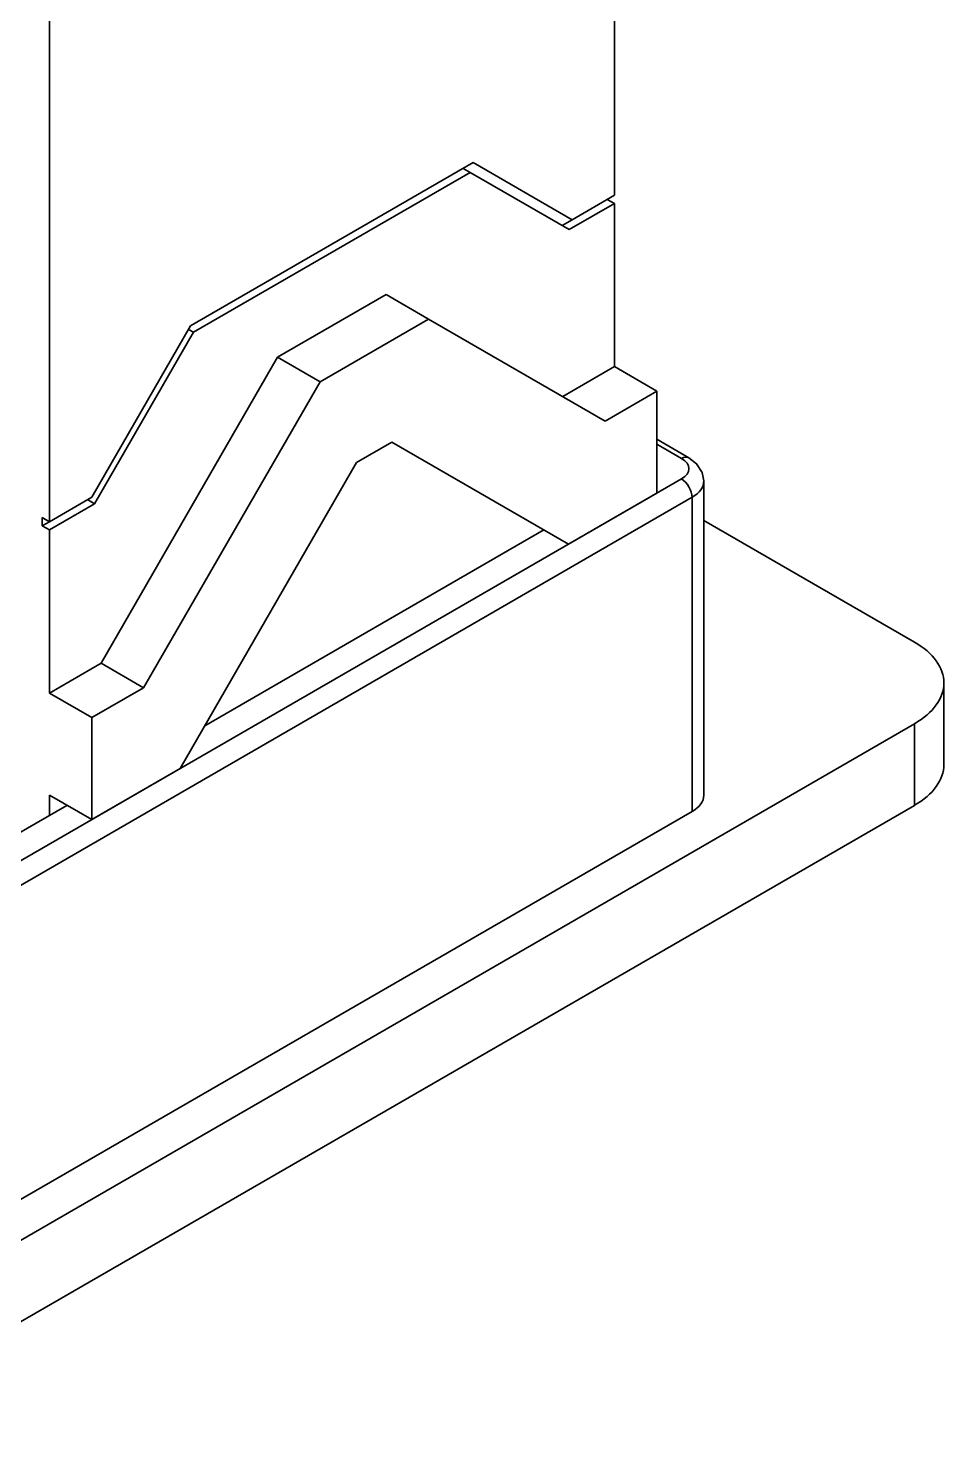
# Model space of a CAD drawing. Header units: millimetres. Extents: x -148 to 148, y -105 to 105.
# Drawn here: x 103.37 to 121.7, y -32.64 to -4.44 of the extents above; entities that cross this region are included whole.
import ezdxf

# ---------------------------------------------------------------- set-up
doc = ezdxf.new("R2010")
doc.units = ezdxf.units.MM
doc.layers.add('粗实线层', color=7, linetype='Continuous', lineweight=35)

msp = doc.modelspace()

# ---------------------------------------------------------------- linework, layer by layer
at = {"layer": '粗实线层', "color": 7, "lineweight": 35, "ltscale": 0.332722}
for p, q in [((115.106, -7.779), (115.106, 5.53)), ((103.792, -14.311), (103.792, -1.002))]:
    msp.add_line(p, q, dxfattribs=at)
at = {"layer": '粗实线层', "color": 7, "lineweight": 35, "ltscale": 0.163299}
msp.add_line((112.277, -7.126), (106.62, -10.392), dxfattribs=at)
at = {"layer": '粗实线层', "color": 7, "lineweight": 35, "ltscale": 0.159917}
msp.add_line((106.679, -10.521), (112.219, -7.323), dxfattribs=at)
at = {"layer": '粗实线层', "color": 7, "lineweight": 35, "ltscale": 0.004082}
for p, q in [((112.219, -7.323), (112.077, -7.241)), ((115.106, -7.942), (114.964, -7.861)), ((104.699, -13.951), (104.558, -13.869)), ((103.65, -14.229), (103.65, -14.393))]:
    msp.add_line(p, q, dxfattribs=at)
at = {"layer": '粗实线层', "color": 7, "lineweight": 35, "ltscale": 0.057155}
for p, q in [((112.219, -7.323), (114.199, -8.466)), ((114.257, -8.269), (112.277, -7.126))]:
    msp.add_line(p, q, dxfattribs=at)
at = {"layer": '粗实线层', "color": 7, "lineweight": 35, "ltscale": 0.024495}
for p, q in [((115.106, -7.779), (114.257, -8.269)), ((110.535, -9.765), (111.383, -10.255)), ((108.363, -11.019), (109.211, -11.509)), ((115.106, -11.208), (115.954, -11.698)), ((104.64, -13.821), (103.792, -14.311)), ((104.827, -17.143), (105.676, -17.632)), ((103.792, -17.74), (104.64, -18.23)), ((103.792, -19.782), (104.64, -20.272))]:
    msp.add_line(p, q, dxfattribs=at)
at = {"layer": '粗实线层', "color": 7, "lineweight": 35, "ltscale": 0.026186}
for p, q in [((114.199, -8.466), (115.106, -7.942)), ((103.792, -14.474), (104.699, -13.951))]:
    msp.add_line(p, q, dxfattribs=at)
at = {"layer": '粗实线层', "color": 7, "lineweight": 35, "ltscale": 0.081649}
msp.add_line((115.106, -11.208), (115.106, -7.942), dxfattribs=at)
at = {"layer": '粗实线层', "color": 7, "lineweight": 35, "ltscale": 0.005774}
msp.add_line((114.057, -8.385), (114.257, -8.269), dxfattribs=at)
at = {"layer": '粗实线层', "color": 7, "lineweight": 35, "ltscale": 0.062688}
for p, q in [((108.363, -11.019), (110.535, -9.765)), ((109.211, -11.509), (111.383, -10.255))]:
    msp.add_line(p, q, dxfattribs=at)
at = {"layer": '粗实线层', "color": 7, "lineweight": 35, "ltscale": 0.098995}
for p, q in [((106.62, -10.392), (104.64, -13.821)), ((104.699, -13.951), (106.679, -10.521))]:
    msp.add_line(p, q, dxfattribs=at)
at = {"layer": '粗实线层', "color": 7, "lineweight": 35, "ltscale": 0.102062}
for p, q in [((111.383, -10.255), (114.919, -12.296)), ((114.186, -14.76), (110.651, -12.719))]:
    msp.add_line(p, q, dxfattribs=at)
at = {"layer": '粗实线层', "color": 7, "lineweight": 35, "ltscale": 0.002887}
msp.add_line((106.679, -10.521), (106.579, -10.464), dxfattribs=at)
at = {"layer": '粗实线层', "color": 7, "lineweight": 35, "ltscale": 0.176777}
for p, q in [((104.827, -17.143), (108.363, -11.019)), ((109.944, -13.127), (106.408, -19.251))]:
    msp.add_line(p, q, dxfattribs=at)
at = {"layer": '粗实线层', "color": 7, "lineweight": 35, "ltscale": 0.029893}
for p, q in [((114.07, -11.806), (115.106, -11.208)), ((114.919, -12.296), (115.954, -11.698)), ((103.792, -17.74), (104.827, -17.143)), ((104.64, -18.23), (105.676, -17.632))]:
    msp.add_line(p, q, dxfattribs=at)
at = {"layer": '粗实线层', "color": 7, "lineweight": 35, "ltscale": 0.176776}
msp.add_line((105.676, -17.632), (109.211, -11.509), dxfattribs=at)
at = {"layer": '粗实线层', "color": 7, "lineweight": 35, "ltscale": 0.051031}
for p, q in [((115.954, -11.698), (115.954, -13.74)), ((115.954, -13.74), (114.186, -14.76)), ((104.64, -20.272), (104.64, -18.23)), ((106.408, -19.251), (104.64, -20.272))]:
    msp.add_line(p, q, dxfattribs=at)
at = {"layer": '粗实线层', "color": 7, "lineweight": 35, "ltscale": 0.018619}
msp.add_line((115.954, -12.658), (116.599, -13.031), dxfattribs=at)
at = {"layer": '粗实线层', "color": 7, "lineweight": 35, "ltscale": 0.020412}
msp.add_line((110.651, -12.719), (109.944, -13.127), dxfattribs=at)
at = {"layer": '粗实线层', "color": 7, "lineweight": 35, "ltscale": 0.014289}
msp.add_line((115.954, -12.76), (116.449, -13.046), dxfattribs=at)
at = {"layer": '粗实线层', "color": 7, "lineweight": 35, "ltscale": 0.416413}
for p, q in [((116.449, -13.454), (102.024, -21.782)), ((116.661, -13.821), (102.236, -22.15)), ((116.661, -20.108), (102.236, -28.437))]:
    msp.add_line(p, q, dxfattribs=at)
at = {"layer": '粗实线层', "color": 7, "lineweight": 35, "ltscale": 0.157176}
for p, q in [((116.896, -19.782), (116.896, -13.495)), ((116.661, -20.108), (116.661, -13.821))]:
    msp.add_line(p, q, dxfattribs=at)
at = {"layer": '粗实线层', "color": 7, "lineweight": 35, "ltscale": 0.004083}
for p, q in [((103.792, -14.311), (103.65, -14.229)), ((103.65, -14.393), (103.792, -14.311)), ((103.792, -14.474), (103.65, -14.393))]:
    msp.add_line(p, q, dxfattribs=at)
at = {"layer": '粗实线层', "color": 7, "lineweight": 35, "ltscale": 0.121834}
msp.add_line((116.896, -14.283), (121.116, -16.72), dxfattribs=at)
at = {"layer": '粗实线层', "color": 7, "lineweight": 35, "ltscale": 0.08165}
msp.add_line((103.792, -17.74), (103.792, -14.474), dxfattribs=at)
at = {"layer": '粗实线层', "color": 7, "lineweight": 35, "ltscale": 0.195959}
msp.add_line((113.691, -14.474), (106.903, -18.394), dxfattribs=at)
at = {"layer": '粗实线层', "color": 7, "lineweight": 35, "ltscale": 0.040825}
for p, q in [((121.702, -19.169), (121.702, -17.536)), ((121.116, -19.986), (121.116, -18.353))]:
    msp.add_line(p, q, dxfattribs=at)
at = {"layer": '粗实线层', "color": 7, "lineweight": 35}
for p, q in [((121.116, -18.353), (99.196, -31.008)), ((121.116, -19.986), (99.196, -32.641))]:
    msp.add_line(p, q, dxfattribs=at)
at = {"layer": '粗实线层', "color": 7, "lineweight": 35, "ltscale": 0.055113}
msp.add_line((104.145, -19.986), (102.236, -21.088), dxfattribs=at)
at = {"layer": '粗实线层', "color": 7, "lineweight": 35, "ltscale": 0.010206}
msp.add_line((103.792, -20.19), (103.792, -19.782), dxfattribs=at)
at = {"layer": '粗实线层', "color": 7, "lineweight": 35}
msp.add_lwpolyline([(116.896, -13.495), (116.865, -13.327), (116.752, -13.15), (116.599, -13.031)], dxfattribs=at)
for centre, major_axis, start_param, end_param in [((116.449, -13.291), (0.15, 0.26), 0, 0.785398), ((116.096, -13.25), (0.5, 0), 5.497787, 7.068583), ((116.449, -13.699), (0.15, -0.26), 0.785398, 2.356194), ((116.096, -13.495), (0.8, 0), 5.497787, 6.283185), ((119.702, -17.536), (2, 0), 0, 0.785398), ((119.702, -17.536), (2, 0), 5.497787, 6.283185), ((119.702, -19.169), (2, 0), 5.497787, 6.283185), ((116.096, -19.782), (0.8, 0), 5.497787, 6.283185)]:
    msp.add_ellipse(centre, major_axis=major_axis, ratio=0.57735, start_param=start_param, end_param=end_param, dxfattribs=at)

doc.saveas('drawing.dxf')
